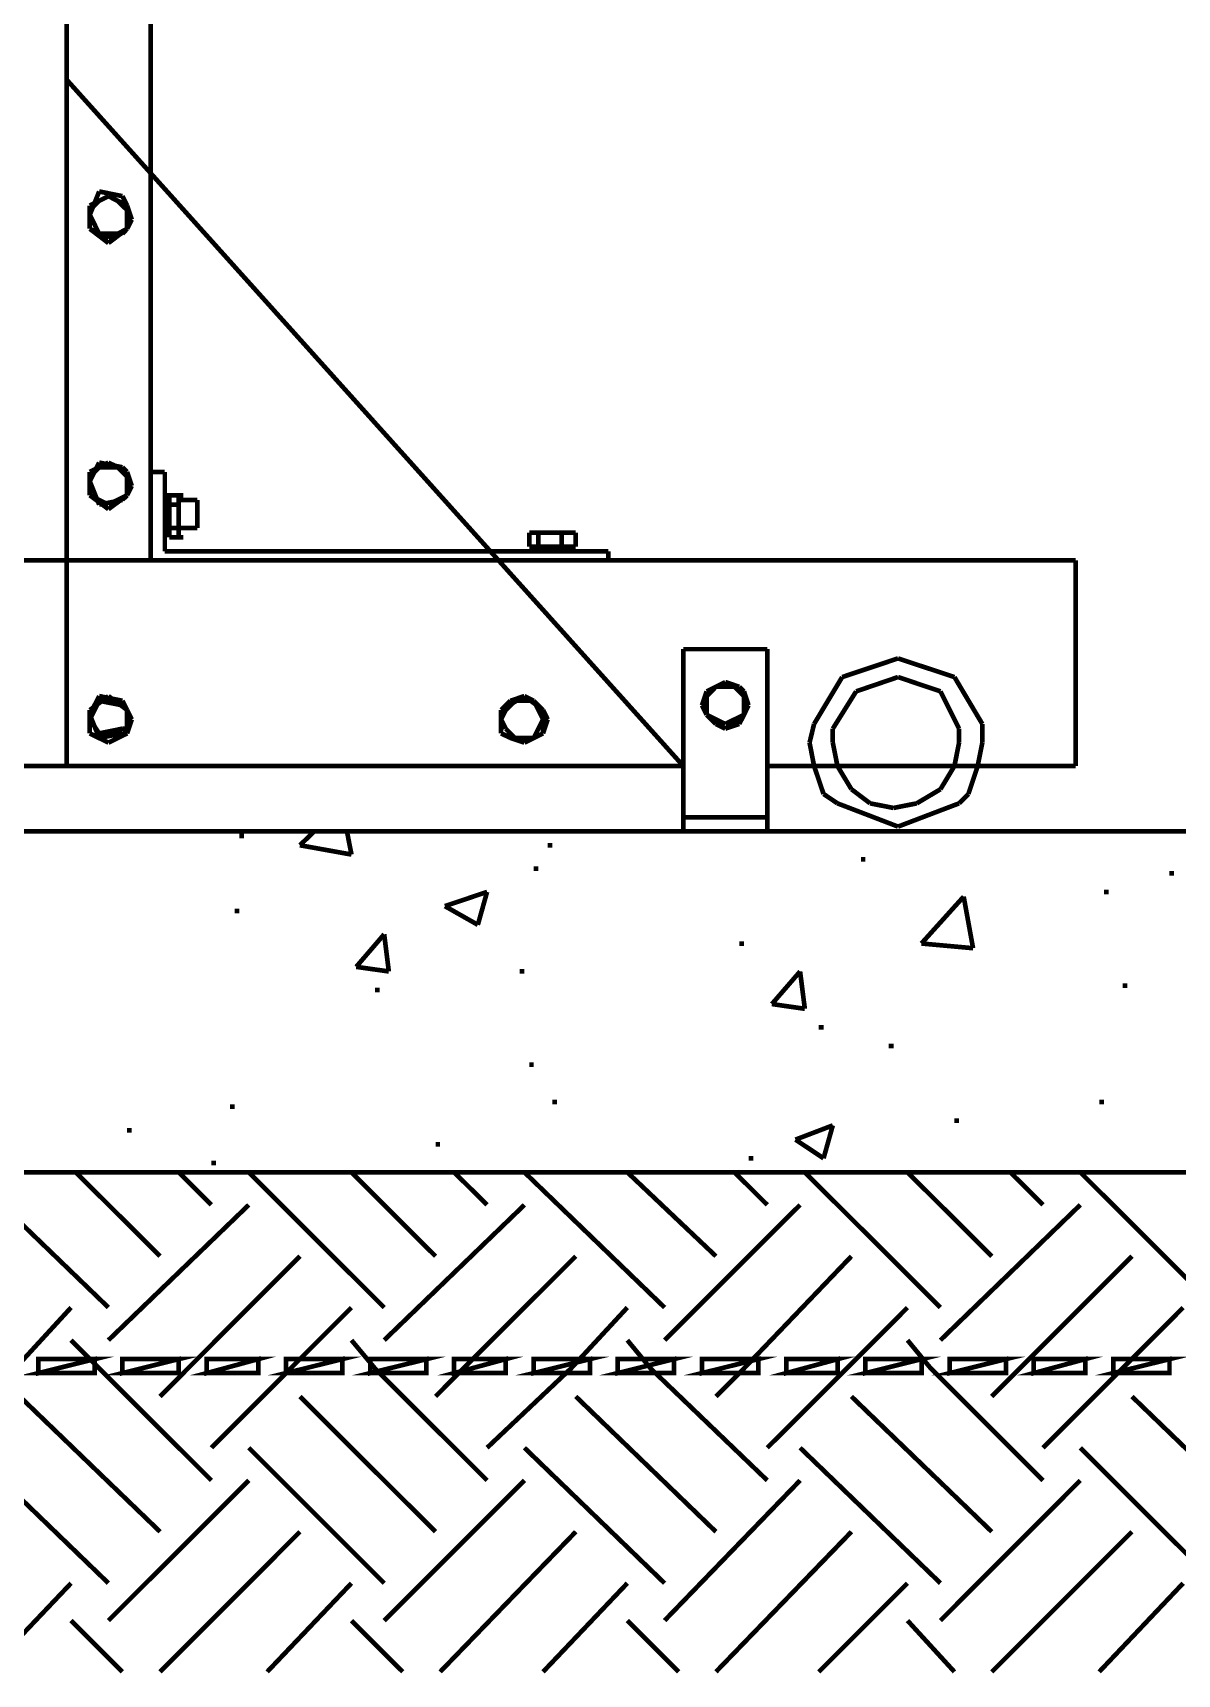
# Model space of a CAD drawing. Extents: x 0 to 210, y 0 to 297.
# Drawn here: x 101.91 to 112.29, y 76.02 to 90.92 of the extents above; entities that cross this region are included whole.
import ezdxf

# ---------------------------------------------------------------- set-up
doc = ezdxf.new("R2010")
doc.units = 0
doc.header["$MEASUREMENT"] = 0
for name, color, linetype in [('C00-00-00-BLACK', 7, 'Continuous'), ('C00-FF-00', 3, 'Continuous'), ('C95-49-00', 34, 'Continuous')]:
    doc.layers.add(name, color=color, linetype=linetype)

msp = doc.modelspace()

# ---------------------------------------------------------------- linework, layer by layer
at = {"layer": 'C00-00-00-BLACK', "const_width": 0.0423}
for points in [[(102.212, 105.669), (102.212, 84.2617)], [(102.975, 105.669), (102.975, 89.6041)], [(102.212, 90.4931), (107.81, 84.2617)], [(102.975, 89.6041), (102.975, 86.1275)], [(102.508, 89.4775), (102.423, 89.2651)], [(102.423, 89.3491), (102.592, 89.4348)], [(102.508, 89.3921), (102.423, 89.3078)], [(102.719, 89.4348), (102.508, 89.4775)], [(102.592, 89.4348), (102.508, 89.3921)], [(102.676, 89.3921), (102.592, 89.4348)], [(102.592, 89.4348), (102.762, 89.3491)], [(102.762, 89.3078), (102.676, 89.3921)], [(102.762, 89.3491), (102.719, 89.4348)], [(102.423, 89.1385), (102.423, 89.3491)], [(102.423, 89.3078), (102.423, 89.2224)], [(102.423, 89.2651), (102.508, 89.093)], [(102.762, 89.3491), (102.762, 89.1385)], [(102.804, 89.2224), (102.762, 89.3491)], [(102.762, 89.2224), (102.762, 89.3078)], [(102.423, 89.2224), (102.423, 89.1385)], [(102.423, 89.1385), (102.508, 89.093)], [(102.592, 89.009), (102.423, 89.1385)], [(102.508, 89.093), (102.592, 89.0503)], [(102.508, 89.093), (102.719, 89.093)], [(102.762, 89.1385), (102.592, 89.009)], [(102.592, 89.0503), (102.676, 89.093)], [(102.676, 89.093), (102.762, 89.1385)], [(102.719, 89.093), (102.762, 89.1385)], [(102.762, 89.1385), (102.762, 89.2224)], [(102.762, 89.1385), (102.804, 89.2224)], [(102.423, 86.9322), (102.592, 87.0162)], [(102.508, 87.0162), (102.423, 86.8468)], [(102.719, 86.9735), (102.508, 87.0162)], [(102.592, 87.0162), (102.762, 86.9322)], [(102.508, 86.9735), (102.423, 86.8895)], [(102.423, 86.7198), (102.423, 86.9322)], [(102.423, 86.8895), (102.423, 86.8041)], [(102.423, 86.8468), (102.508, 86.6345)], [(102.592, 86.9735), (102.508, 86.9735)], [(102.676, 86.9735), (102.592, 86.9735)], [(102.762, 86.8895), (102.676, 86.9735)], [(102.762, 86.9322), (102.719, 86.9735)], [(102.762, 86.9322), (102.762, 86.7198)], [(102.804, 86.8041), (102.762, 86.9322)], [(102.762, 86.8041), (102.762, 86.8895)], [(103.104, 86.9322), (102.975, 86.9322)], [(103.104, 86.9322), (103.104, 86.2115)], [(102.423, 86.8041), (102.423, 86.7198)], [(102.592, 86.5932), (102.423, 86.7198)], [(102.423, 86.7198), (102.508, 86.6771)], [(102.762, 86.7198), (102.592, 86.5932)], [(102.676, 86.6771), (102.762, 86.7198)], [(102.719, 86.6771), (102.762, 86.7198)], [(102.762, 86.7198), (102.762, 86.8041)], [(102.762, 86.7198), (102.804, 86.8041)], [(103.104, 86.7198), (103.145, 86.7198)], [(103.104, 86.3808), (103.104, 86.7198)], [(103.145, 86.7198), (103.145, 86.3381)], [(103.23, 86.7198), (103.145, 86.7198)], [(103.145, 86.7198), (103.188, 86.7198)], [(103.145, 86.7198), (103.145, 86.6771)], [(103.23, 86.3381), (103.23, 86.7198)], [(103.23, 86.7198), (103.271, 86.7198)], [(103.23, 86.6771), (103.23, 86.7198)], [(102.508, 86.6771), (102.592, 86.6345)], [(102.508, 86.6345), (102.719, 86.6771)], [(102.592, 86.6345), (102.676, 86.6771)], [(103.145, 86.6771), (103.145, 86.6345)], [(103.145, 86.6345), (103.145, 86.5505)], [(103.145, 86.6345), (103.23, 86.6345)], [(103.145, 86.5505), (103.145, 86.4235)], [(103.23, 86.6345), (103.23, 86.6771)], [(103.23, 86.6771), (103.4, 86.6771)], [(103.23, 86.5505), (103.23, 86.6345)], [(103.23, 86.4235), (103.23, 86.5505)], [(103.4, 86.6771), (103.4, 86.4235)], [(103.145, 86.4235), (103.23, 86.4235)], [(103.145, 86.4235), (103.145, 86.3808)], [(103.23, 86.3808), (103.23, 86.4235)], [(103.4, 86.4235), (103.23, 86.4235)], [(103.145, 86.3808), (103.104, 86.3808)], [(103.145, 86.3808), (103.145, 86.3381)], [(103.23, 86.3381), (103.145, 86.3381)], [(103.145, 86.3381), (103.188, 86.3381)], [(103.23, 86.3381), (103.23, 86.3808)], [(103.23, 86.3381), (103.271, 86.3381)], [(106.452, 86.3808), (106.411, 86.3808)], [(106.411, 86.2542), (106.411, 86.3808)], [(106.411, 86.3808), (106.452, 86.3808)], [(106.411, 86.3808), (106.791, 86.3808)], [(106.411, 86.2542), (106.834, 86.2542)], [(106.495, 86.3808), (106.452, 86.3808)], [(106.452, 86.2542), (106.452, 86.2115)], [(106.495, 86.2542), (106.495, 86.3808)], [(106.621, 86.3808), (106.495, 86.3808)], [(106.707, 86.3808), (106.621, 86.3808)], [(106.707, 86.2542), (106.707, 86.3808)], [(106.791, 86.3808), (106.707, 86.3808)], [(106.834, 86.3808), (106.791, 86.3808)], [(106.834, 86.3808), (106.791, 86.3808)], [(106.791, 86.2542), (106.791, 86.2115)], [(106.834, 86.2542), (106.834, 86.3808)], [(102.212, 86.1275), (98.946, 86.1275)], [(106.114, 86.1275), (102.212, 86.1275)], [(106.029, 86.2115), (103.104, 86.2115)], [(107.13, 86.2115), (106.029, 86.2115)], [(111.372, 86.1275), (106.114, 86.1275)], [(107.13, 86.2115), (107.13, 86.1275)], [(111.372, 86.1275), (111.372, 84.2617)], [(108.572, 85.3225), (107.81, 85.3225)], [(107.81, 85.3225), (107.81, 83.669)], [(108.572, 85.3225), (108.572, 83.669)], [(109.759, 85.2385), (109.252, 85.0692)], [(110.271, 85.0692), (109.759, 85.2385)], [(109.252, 85.0692), (108.997, 84.6434)], [(109.759, 85.0692), (109.379, 84.9394)], [(110.144, 84.9394), (109.759, 85.0692)], [(110.524, 84.6434), (110.271, 85.0692)], [(108.022, 84.9394), (107.979, 84.8127)], [(108.022, 84.9394), (108.191, 85.0237)], [(108.106, 84.981), (108.022, 84.8967)], [(108.106, 84.981), (108.022, 84.9394)], [(108.022, 84.7273), (108.022, 84.9394)], [(108.191, 85.0237), (108.106, 84.981)], [(108.191, 84.981), (108.106, 84.981)], [(108.191, 85.0237), (108.361, 84.9394)], [(108.318, 84.981), (108.191, 85.0237)], [(108.275, 84.981), (108.191, 84.981)], [(108.361, 84.8967), (108.275, 84.981)], [(108.361, 84.9394), (108.318, 84.981)], [(108.361, 84.9394), (108.361, 84.7273)], [(108.402, 84.8127), (108.361, 84.9394)], [(109.379, 84.9394), (109.167, 84.6007)], [(110.313, 84.6007), (110.144, 84.9394)], [(102.423, 84.77), (102.592, 84.8967)], [(102.508, 84.8967), (102.423, 84.7273)], [(102.508, 84.854), (102.423, 84.6847)], [(102.423, 84.5577), (102.423, 84.77)], [(102.719, 84.854), (102.508, 84.8967)], [(102.719, 84.8127), (102.508, 84.854)], [(102.592, 84.8967), (102.762, 84.77)], [(102.762, 84.77), (102.719, 84.854)], [(102.762, 84.77), (102.719, 84.8127)], [(102.762, 84.6847), (102.762, 84.77)], [(102.762, 84.77), (102.762, 84.5577)], [(102.804, 84.6847), (102.762, 84.77)], [(106.156, 84.77), (106.368, 84.8967)], [(106.241, 84.854), (106.156, 84.77)], [(106.156, 84.5577), (106.156, 84.77)], [(106.198, 84.77), (106.156, 84.6847)], [(106.156, 84.77), (106.156, 84.6847)], [(106.282, 84.854), (106.198, 84.77)], [(106.368, 84.8967), (106.241, 84.854)], [(106.368, 84.854), (106.282, 84.854)], [(106.368, 84.8967), (106.537, 84.77)], [(106.452, 84.854), (106.368, 84.8967)], [(106.452, 84.854), (106.368, 84.854)], [(106.495, 84.77), (106.452, 84.854)], [(106.537, 84.77), (106.452, 84.854)], [(106.537, 84.6847), (106.495, 84.77)], [(106.537, 84.77), (106.537, 84.5577)], [(106.579, 84.6847), (106.537, 84.77)], [(107.979, 84.8127), (108.022, 84.7273)], [(108.022, 84.8967), (108.022, 84.8127)], [(108.022, 84.8127), (108.022, 84.7273)], [(108.361, 84.8127), (108.361, 84.8967)], [(108.361, 84.7273), (108.361, 84.8127)], [(108.361, 84.7273), (108.402, 84.8127)], [(102.423, 84.7273), (102.508, 84.5164)], [(102.423, 84.6847), (102.508, 84.5577)], [(102.762, 84.6007), (102.762, 84.6847)], [(102.762, 84.5577), (102.804, 84.6847)], [(106.156, 84.6847), (106.198, 84.6007)], [(106.156, 84.6847), (106.156, 84.5577)], [(106.495, 84.6007), (106.537, 84.6847)], [(106.537, 84.5577), (106.579, 84.6847)], [(108.191, 84.6007), (108.022, 84.7273)], [(108.022, 84.7273), (108.106, 84.6847)], [(108.022, 84.7273), (108.106, 84.6434)], [(108.106, 84.6847), (108.191, 84.6434)], [(108.106, 84.6434), (108.191, 84.6007)], [(108.361, 84.7273), (108.191, 84.6007)], [(108.191, 84.6434), (108.275, 84.6847)], [(108.191, 84.6007), (108.318, 84.6434)], [(108.275, 84.6847), (108.361, 84.7273)], [(108.318, 84.6434), (108.361, 84.7273)], [(108.997, 84.6434), (108.956, 84.4737)], [(110.524, 84.4737), (110.524, 84.6434)], [(102.592, 84.4737), (102.423, 84.5577)], [(102.508, 84.5577), (102.719, 84.6007)], [(102.508, 84.5164), (102.719, 84.5577)], [(102.762, 84.5577), (102.592, 84.4737)], [(102.719, 84.6007), (102.762, 84.6007)], [(102.719, 84.5577), (102.762, 84.5577)], [(106.368, 84.4737), (106.156, 84.5577)], [(106.156, 84.5577), (106.241, 84.5164)], [(106.198, 84.6007), (106.282, 84.5164)], [(106.241, 84.5164), (106.368, 84.4737)], [(106.282, 84.5164), (106.368, 84.5164)], [(106.537, 84.5577), (106.368, 84.4737)], [(106.368, 84.5164), (106.452, 84.5164)], [(106.368, 84.4737), (106.452, 84.5164)], [(106.452, 84.5164), (106.495, 84.6007)], [(106.452, 84.5164), (106.537, 84.5577)], [(108.956, 84.4737), (108.997, 84.2617)], [(109.167, 84.6007), (109.167, 84.4737)], [(109.167, 84.4737), (109.209, 84.2617)], [(110.271, 84.2617), (110.313, 84.4737)], [(110.313, 84.4737), (110.313, 84.6007)], [(110.482, 84.2617), (110.524, 84.4737)], [(107.81, 84.2617), (98.946, 84.2617)], [(111.372, 84.2617), (108.572, 84.2617)], [(108.997, 84.2617), (109.083, 84.008)], [(109.209, 84.2617), (109.336, 84.0507)], [(110.144, 84.0507), (110.271, 84.2617)], [(110.398, 84.008), (110.482, 84.2617)], [(109.336, 84.0507), (109.506, 83.9227)], [(109.929, 83.9227), (110.144, 84.0507)], [(109.083, 84.008), (109.209, 83.9227)], [(109.209, 83.9227), (109.759, 83.7117)], [(109.506, 83.9227), (109.718, 83.881)], [(109.718, 83.881), (109.929, 83.9227)], [(109.759, 83.7117), (110.313, 83.9227)], [(110.313, 83.9227), (110.398, 84.008)], [(108.572, 83.7957), (107.81, 83.7957)], [(60.8171, 83.669), (157.982, 83.669)], [(103.78, 83.6263), (103.823, 83.6263)], [(104.33, 83.5424), (104.461, 83.669)], [(104.798, 83.4581), (104.757, 83.669)], [(109.124, 83.669), (109.167, 83.669)], [(104.33, 83.5424), (104.798, 83.4581)], [(106.579, 83.5424), (106.621, 83.5424)], [(106.452, 83.33), (106.495, 83.33)], [(109.422, 83.4154), (109.463, 83.4154)], [(112.22, 83.2887), (112.263, 83.2887)], [(105.646, 82.9896), (106.029, 83.119)], [(105.646, 82.9896), (105.945, 82.8202)], [(105.945, 82.8202), (106.029, 83.119)], [(109.971, 82.6505), (110.355, 83.0763)], [(110.44, 82.6079), (110.355, 83.0763)], [(111.628, 83.119), (111.671, 83.119)], [(103.737, 82.9469), (103.78, 82.9469)], [(104.841, 82.4385), (105.095, 82.7345)], [(105.137, 82.3969), (105.095, 82.7345)], [(108.318, 82.6505), (108.361, 82.6505)], [(109.971, 82.6505), (110.44, 82.6079)], [(104.841, 82.4385), (105.137, 82.3969)], [(106.325, 82.3969), (106.368, 82.3969)], [(108.614, 82.1009), (108.87, 82.3969)], [(108.913, 82.0579), (108.87, 82.3969)], [(105.011, 82.2276), (105.053, 82.2276)], [(111.797, 82.2688), (111.839, 82.2688)], [(108.614, 82.1009), (108.913, 82.0579)], [(109.04, 81.8885), (109.083, 81.8885)], [(109.675, 81.7192), (109.718, 81.7192)], [(106.411, 81.5495), (106.452, 81.5495)], [(106.621, 81.2105), (106.664, 81.2105)], [(111.585, 81.2105), (111.628, 81.2105)], [(103.696, 81.1692), (103.737, 81.1692)], [(110.271, 81.0426), (110.313, 81.0426)], [(102.762, 80.9544), (102.804, 80.9544)], [(108.828, 80.8701), (109.167, 80.9995)], [(109.083, 80.7007), (109.167, 80.9995)], [(105.561, 80.8274), (105.603, 80.8274)], [(108.828, 80.8701), (109.083, 80.7007)], [(103.527, 80.6581), (103.568, 80.6581)], [(108.402, 80.7007), (108.445, 80.7007)], [(65.9927, 80.5737), (152.808, 80.5737)], [(106.918, 80.5737), (106.96, 80.5737)], [(111.202, 80.5737), (111.244, 80.5737)]]:
    msp.add_lwpolyline(points, dxfattribs=at)
at = {"layer": 'C00-FF-00', "const_width": 0.0423}
for points in [[(101.957, 78.7506), (102.468, 78.8776), (102.468, 78.7506), (101.957, 78.7506)], [(101.957, 78.8776), (101.957, 78.7506), (102.468, 78.8776), (101.957, 78.8776)], [(102.719, 78.7506), (103.23, 78.8776), (103.23, 78.7506), (102.719, 78.7506)], [(102.719, 78.8776), (102.719, 78.7506), (103.23, 78.8776), (102.719, 78.8776)], [(103.484, 78.7506), (103.952, 78.8776), (103.952, 78.7506), (103.484, 78.7506)], [(103.484, 78.8776), (103.484, 78.7506), (103.952, 78.8776), (103.484, 78.8776)], [(104.203, 78.7506), (104.714, 78.8776), (104.714, 78.7506), (104.203, 78.7506)], [(104.203, 78.8776), (104.203, 78.7506), (104.714, 78.8776), (104.203, 78.8776)], [(104.968, 78.7506), (105.479, 78.8776), (105.479, 78.7506), (104.968, 78.7506)], [(104.968, 78.8776), (104.968, 78.7506), (105.479, 78.8776), (104.968, 78.8776)], [(105.73, 78.7506), (106.198, 78.8776), (106.198, 78.7506), (105.73, 78.7506)], [(105.73, 78.8776), (105.73, 78.7506), (106.198, 78.8776), (105.73, 78.8776)], [(106.452, 78.7506), (106.963, 78.8776), (106.963, 78.7506), (106.452, 78.7506)], [(106.452, 78.8776), (106.452, 78.7506), (106.963, 78.8776), (106.452, 78.8776)], [(107.214, 78.7506), (107.725, 78.8776), (107.725, 78.7506), (107.214, 78.7506)], [(107.214, 78.8776), (107.214, 78.7506), (107.725, 78.8776), (107.214, 78.8776)], [(107.979, 78.7506), (108.49, 78.8776), (108.49, 78.7506), (107.979, 78.7506)], [(107.979, 78.8776), (107.979, 78.7506), (108.49, 78.8776), (107.979, 78.8776)], [(108.744, 78.7506), (109.212, 78.8776), (109.212, 78.7506), (108.744, 78.7506)], [(108.744, 78.8776), (108.744, 78.7506), (109.212, 78.8776), (108.744, 78.8776)], [(109.463, 78.7506), (109.974, 78.8776), (109.974, 78.7506), (109.463, 78.7506)], [(109.463, 78.8776), (109.463, 78.7506), (109.974, 78.8776), (109.463, 78.8776)], [(110.228, 78.7506), (110.739, 78.8776), (110.739, 78.7506), (110.228, 78.7506)], [(110.228, 78.8776), (110.228, 78.7506), (110.739, 78.8776), (110.228, 78.8776)], [(110.99, 78.7506), (111.458, 78.8776), (111.458, 78.7506), (110.99, 78.7506)], [(110.99, 78.8776), (110.99, 78.7506), (111.458, 78.8776), (110.99, 78.8776)], [(111.712, 78.7506), (112.223, 78.8776), (112.223, 78.7506), (111.712, 78.7506)], [(111.712, 78.8776), (111.712, 78.7506), (112.223, 78.8776), (111.712, 78.8776)]]:
    msp.add_lwpolyline(points, close=True, dxfattribs=at)
at = {"layer": 'C00-FF-00'}
for points in [[(101.957, 78.8776), (101.957, 78.7506), (102.468, 78.8776), (101.957, 78.8776)], [(101.957, 78.7506), (102.468, 78.8776), (102.468, 78.7506), (101.957, 78.7506)], [(102.719, 78.8776), (102.719, 78.7506), (103.23, 78.8776), (102.719, 78.8776)], [(102.719, 78.7506), (103.23, 78.8776), (103.23, 78.7506), (102.719, 78.7506)], [(103.484, 78.8776), (103.484, 78.7506), (103.952, 78.8776), (103.484, 78.8776)], [(103.484, 78.7506), (103.952, 78.8776), (103.952, 78.7506), (103.484, 78.7506)], [(104.203, 78.8776), (104.203, 78.7506), (104.714, 78.8776), (104.203, 78.8776)], [(104.203, 78.7506), (104.714, 78.8776), (104.714, 78.7506), (104.203, 78.7506)], [(104.968, 78.8776), (104.968, 78.7506), (105.479, 78.8776), (104.968, 78.8776)], [(104.968, 78.7506), (105.479, 78.8776), (105.479, 78.7506), (104.968, 78.7506)], [(105.73, 78.8776), (105.73, 78.7506), (106.198, 78.8776), (105.73, 78.8776)], [(105.73, 78.7506), (106.198, 78.8776), (106.198, 78.7506), (105.73, 78.7506)], [(106.452, 78.8776), (106.452, 78.7506), (106.963, 78.8776), (106.452, 78.8776)], [(106.452, 78.7506), (106.963, 78.8776), (106.963, 78.7506), (106.452, 78.7506)], [(107.214, 78.8776), (107.214, 78.7506), (107.725, 78.8776), (107.214, 78.8776)], [(107.214, 78.7506), (107.725, 78.8776), (107.725, 78.7506), (107.214, 78.7506)], [(107.979, 78.8776), (107.979, 78.7506), (108.49, 78.8776), (107.979, 78.8776)], [(107.979, 78.7506), (108.49, 78.8776), (108.49, 78.7506), (107.979, 78.7506)], [(108.744, 78.8776), (108.744, 78.7506), (109.212, 78.8776), (108.744, 78.8776)], [(108.744, 78.7506), (109.212, 78.8776), (109.212, 78.7506), (108.744, 78.7506)], [(109.463, 78.8776), (109.463, 78.7506), (109.974, 78.8776), (109.463, 78.8776)], [(109.463, 78.7506), (109.974, 78.8776), (109.974, 78.7506), (109.463, 78.7506)], [(110.228, 78.8776), (110.228, 78.7506), (110.739, 78.8776), (110.228, 78.8776)], [(110.228, 78.7506), (110.739, 78.8776), (110.739, 78.7506), (110.228, 78.7506)], [(110.99, 78.8776), (110.99, 78.7506), (111.458, 78.8776), (110.99, 78.8776)], [(110.99, 78.7506), (111.458, 78.8776), (111.458, 78.7506), (110.99, 78.7506)], [(111.712, 78.8776), (111.712, 78.7506), (112.223, 78.8776), (111.712, 78.8776)], [(111.712, 78.7506), (112.223, 78.8776), (112.223, 78.7506), (111.712, 78.7506)]]:
    msp.add_lwpolyline(points, close=True, dxfattribs=at)
at = {"layer": 'C95-49-00', "const_width": 0.0423}
for points in [[(102.592, 79.3461), (101.319, 80.5737)], [(103.061, 79.8117), (102.296, 80.5737)], [(103.527, 80.2778), (103.23, 80.5737)], [(105.095, 79.3461), (103.866, 80.5737)], [(105.561, 79.8117), (104.798, 80.5737)], [(106.029, 80.2778), (105.73, 80.5737)], [(107.64, 79.3461), (106.368, 80.5737)], [(108.106, 79.8117), (107.302, 80.5737)], [(108.572, 80.2778), (108.275, 80.5737)], [(110.144, 79.3461), (108.913, 80.5737)], [(110.61, 79.8117), (109.845, 80.5737)], [(111.075, 80.2778), (110.778, 80.5737)], [(112.644, 79.3461), (111.413, 80.5737)], [(102.592, 79.0497), (103.866, 80.2778)], [(105.095, 79.0497), (106.368, 80.2778)], [(107.64, 79.0497), (108.87, 80.2778)], [(110.144, 79.0497), (111.413, 80.2778)], [(103.061, 78.5386), (103.314, 78.7936), (104.33, 79.8117)], [(105.561, 78.5386), (105.815, 78.7936), (106.834, 79.8117)], [(108.106, 78.5386), (108.361, 78.7936), (109.336, 79.8117)], [(110.61, 78.5386), (110.863, 78.7936), (111.882, 79.8117)], [(101.023, 78.0729), (101.746, 78.7936), (102.253, 79.3461)], [(103.527, 78.0729), (104.246, 78.7936), (104.798, 79.3461)], [(106.029, 78.0729), (106.791, 78.7936), (107.302, 79.3461)], [(108.572, 78.0729), (109.294, 78.7936), (109.845, 79.3461)], [(111.075, 78.0729), (111.797, 78.7936), (112.347, 79.3461)], [(103.527, 77.7766), (102.508, 78.7936), (102.253, 79.0497)], [(106.029, 77.7766), (105.011, 78.7936), (104.798, 79.0497)], [(108.572, 77.7766), (107.513, 78.7936), (107.302, 79.0497)], [(111.075, 77.7766), (110.056, 78.7936), (109.845, 79.0497)], [(103.061, 77.3105), (101.787, 78.5386)], [(105.561, 77.3105), (104.33, 78.5386)], [(108.106, 77.3105), (106.834, 78.5386)], [(110.61, 77.3105), (109.336, 78.5386)], [(113.155, 77.3105), (111.882, 78.5386)], [(102.592, 76.8435), (101.319, 78.0729)], [(105.095, 76.8435), (103.866, 78.0729)], [(107.64, 76.8435), (106.368, 78.0729)], [(110.144, 76.8435), (108.87, 78.0729)], [(112.644, 76.8435), (111.413, 78.0729)], [(102.592, 76.5044), (103.866, 77.7766)], [(105.095, 76.5044), (106.368, 77.7766)], [(107.64, 76.5044), (108.87, 77.7766)], [(110.144, 76.5044), (111.413, 77.7766)], [(103.061, 76.0388), (104.33, 77.3105)], [(105.603, 76.0388), (106.834, 77.3105)], [(108.106, 76.0388), (109.336, 77.3105)], [(110.61, 76.0388), (111.882, 77.3105)], [(101.489, 76.0388), (102.253, 76.8435)], [(104.033, 76.0388), (104.798, 76.8435)], [(106.537, 76.0388), (107.302, 76.8435)], [(109.04, 76.0388), (109.845, 76.8435)], [(111.585, 76.0388), (112.347, 76.8435)], [(102.719, 76.0388), (102.253, 76.5044)], [(105.264, 76.0388), (104.798, 76.5044)], [(107.768, 76.0388), (107.302, 76.5044)], [(110.271, 76.0388), (109.845, 76.5044)]]:
    msp.add_lwpolyline(points, dxfattribs=at)

doc.saveas('drawing.dxf')
